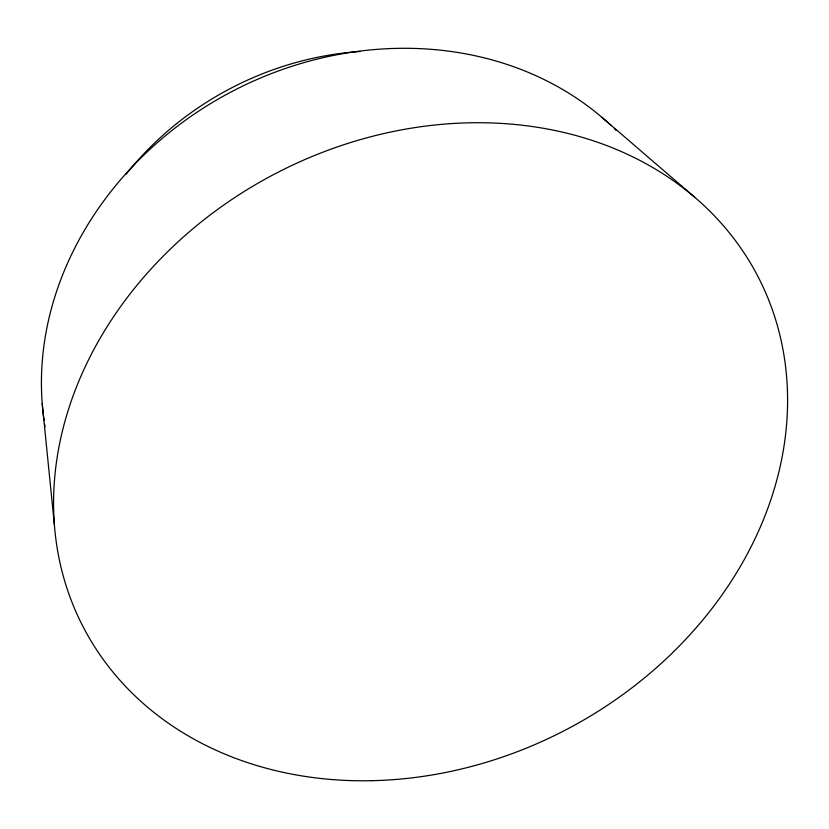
<?xml version="1.0" encoding="UTF-8"?>
<svg xmlns="http://www.w3.org/2000/svg" width="829" height="829" viewBox="0 0 829 829"><rect width="100%" height="100%" fill="white"/><g stroke="black" fill="none" stroke-linecap="round" stroke-linejoin="round"><path stroke-width="1.24" d="M602.009 117.417L694.598 197.157M42.227 403.682L54.393 524.798M45.025 426.697A334.087 289.59 -27.5 0 1 44.621 424.168M44.051 420.365A334.087 289.59 -27.5 0 1 232.69 91.117A334.087 289.59 -27.5 0 1 610.662 125.138M614.382 128.671A334.087 289.59 -27.5 0 1 616.206 130.464M125.925 174.442A295.031 259.477 -27.5 0 1 360.097 51.471M371.972 780.69A380.159 313.745 -27.5 0 0 759.924 280.409A380.159 313.745 -27.5 0 0 129.852 294.15A380.159 313.745 -27.5 0 0 371.972 780.69"/></g></svg>
